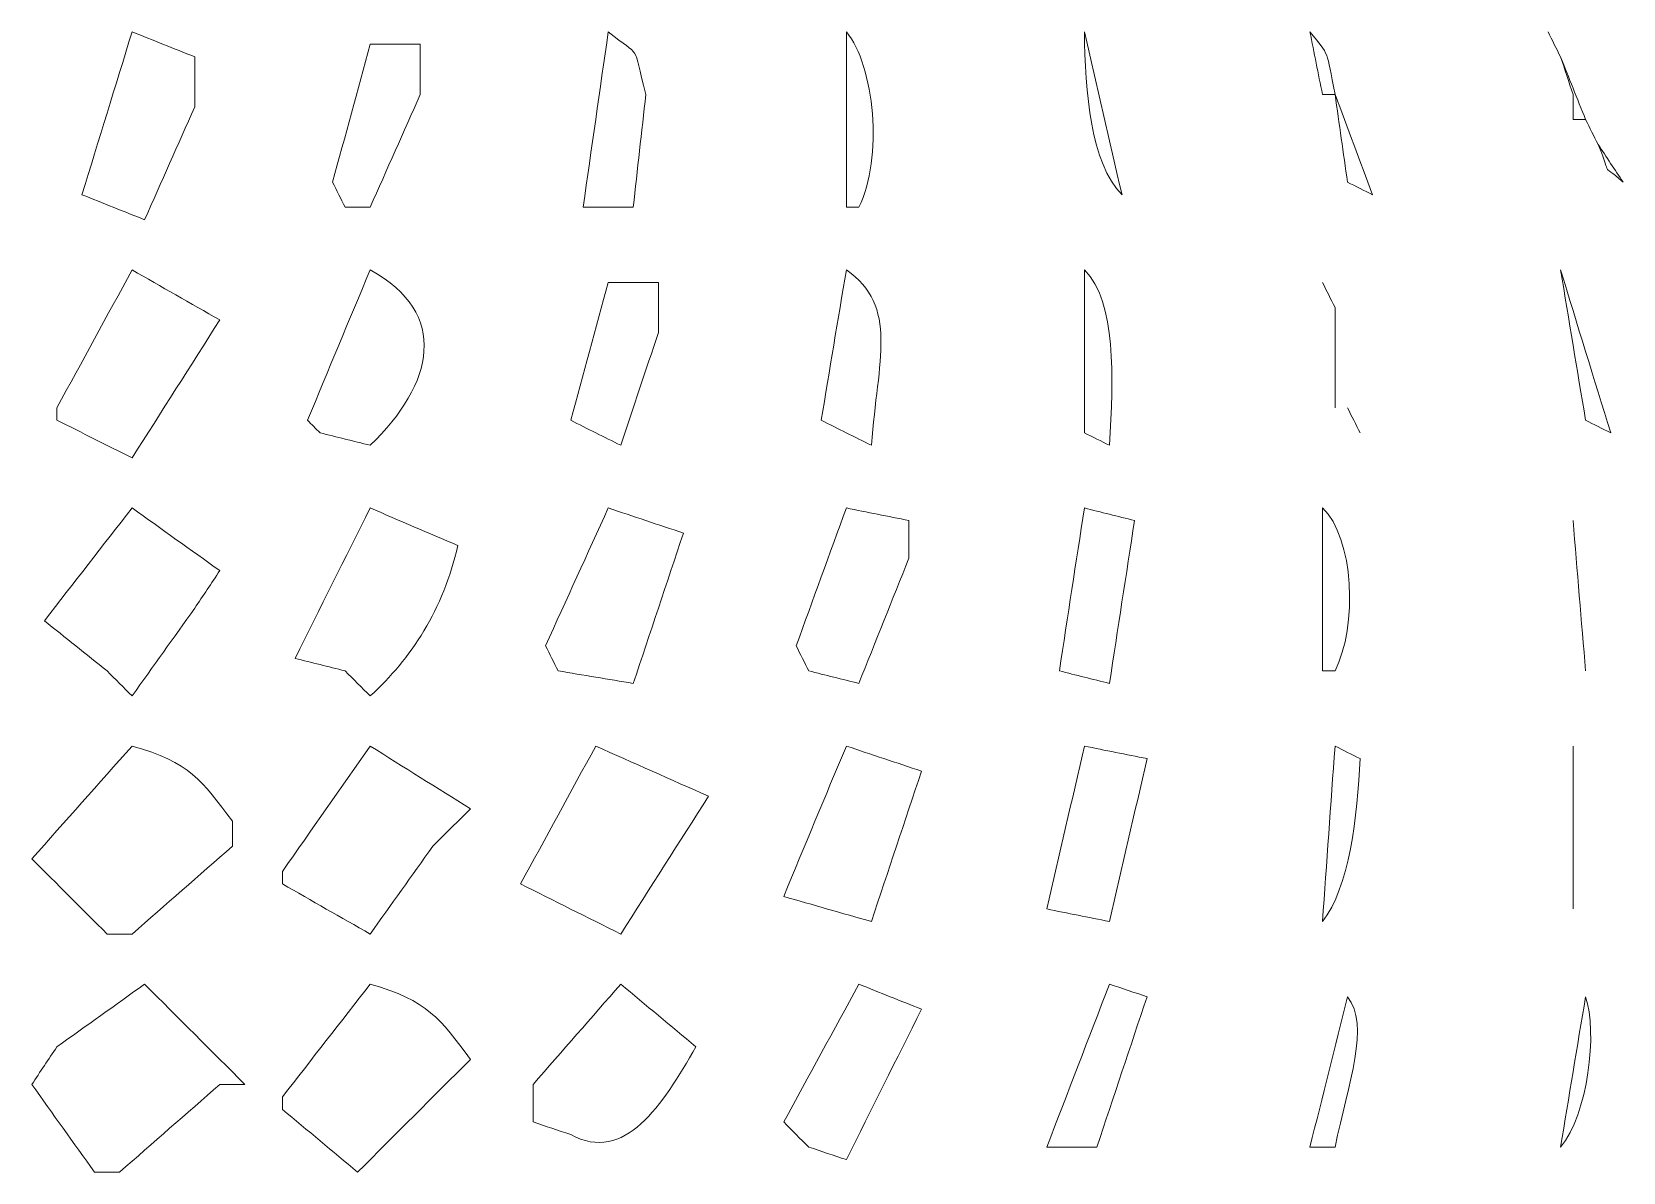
# Model space of a CAD drawing. Extents: x 69 to 542, y -750 to -43.
# Drawn here: x 410.9 to 537.9, y -307.3 to -216.3 of the extents above; entities that cross this region are included whole.
import ezdxf

# ---------------------------------------------------------------- set-up
doc = ezdxf.new("R2010")
doc.units = 0
doc.header["$MEASUREMENT"] = 0
doc.layers.add('Layer 1', color=7, linetype='Continuous', lineweight=0)

msp = doc.modelspace()

# ---------------------------------------------------------------- linework, layer by layer
at = {"layer": 'Layer 1', "color": 240, "lineweight": 18, "true_color": 0xed1c24}
for points, knots in [([(418.94, -216.33), (420.6, -217), (422.27, -217.67), (423.94, -218.33), (423.94, -219.67), (423.94, -221), (423.94, -222.33), (422.6, -225.33), (421.27, -228.33), (419.94, -231.33), (418.27, -230.67), (416.6, -230), (414.94, -229.33), (416.27, -225), (417.6, -220.67), (418.94, -216.33)], [0, 0, 0, 0, 1, 1, 1, 2, 2, 2, 3, 3, 3, 4, 4, 4, 5, 5, 5, 5]), ([(418.94, -216.33), (420.6, -217), (422.27, -217.67), (423.94, -218.33), (423.94, -219.67), (423.94, -221), (423.94, -222.33), (422.6, -225.33), (421.27, -228.33), (419.94, -231.33), (418.27, -230.67), (416.6, -230), (414.94, -229.33), (416.27, -225), (417.6, -220.67), (418.94, -216.33)], [0, 0, 0, 0, 1, 1, 1, 2, 2, 2, 3, 3, 3, 4, 4, 4, 5, 5, 5, 5]), ([(418.94, -216.33), (420.6, -217), (422.27, -217.67), (423.94, -218.33), (423.94, -219.67), (423.94, -221), (423.94, -222.33), (422.6, -225.33), (421.27, -228.33), (419.94, -231.33), (418.27, -230.67), (416.6, -230), (414.94, -229.33), (416.27, -225), (417.6, -220.67), (418.94, -216.33)], [0, 0, 0, 0, 1, 1, 1, 2, 2, 2, 3, 3, 3, 4, 4, 4, 5, 5, 5, 5]), ([(456.94, -216.33), (459.63, -218.53), (458.84, -217.05), (459.94, -221.33), (459.6, -224.33), (459.27, -227.33), (458.94, -230.33), (457.6, -230.33), (456.27, -230.33), (454.94, -230.33), (455.6, -225.67), (456.27, -221), (456.94, -216.33)], [0, 0, 0, 0, 1, 1, 1, 2, 2, 2, 3, 3, 3, 4, 4, 4, 4]), ([(456.94, -216.33), (459.63, -218.53), (458.84, -217.05), (459.94, -221.33), (459.6, -224.33), (459.27, -227.33), (458.94, -230.33), (457.6, -230.33), (456.27, -230.33), (454.94, -230.33), (455.6, -225.67), (456.27, -221), (456.94, -216.33)], [0, 0, 0, 0, 1, 1, 1, 2, 2, 2, 3, 3, 3, 4, 4, 4, 4]), ([(456.94, -216.33), (459.63, -218.53), (458.84, -217.05), (459.94, -221.33), (459.6, -224.33), (459.27, -227.33), (458.94, -230.33), (457.6, -230.33), (456.27, -230.33), (454.94, -230.33), (455.6, -225.67), (456.27, -221), (456.94, -216.33)], [0, 0, 0, 0, 1, 1, 1, 2, 2, 2, 3, 3, 3, 4, 4, 4, 4]), ([(475.94, -216.33), (478.18, -219), (478.9, -226.45), (476.94, -230.33), (476.6, -230.33), (476.27, -230.33), (475.94, -230.33), (475.94, -225.67), (475.94, -221), (475.94, -216.33)], [0, 0, 0, 0, 1, 1, 1, 2, 2, 2, 3, 3, 3, 3]), ([(475.94, -216.33), (478.18, -219), (478.9, -226.45), (476.94, -230.33), (476.6, -230.33), (476.27, -230.33), (475.94, -230.33), (475.94, -225.67), (475.94, -221), (475.94, -216.33)], [0, 0, 0, 0, 1, 1, 1, 2, 2, 2, 3, 3, 3, 3]), ([(475.94, -216.33), (478.18, -219), (478.9, -226.45), (476.94, -230.33), (476.6, -230.33), (476.27, -230.33), (475.94, -230.33), (475.94, -225.67), (475.94, -221), (475.94, -216.33)], [0, 0, 0, 0, 1, 1, 1, 2, 2, 2, 3, 3, 3, 3]), ([(494.94, -216.33), (495.94, -220.67), (496.94, -225), (497.94, -229.33), (495.44, -226.87), (495.01, -221.09), (494.94, -216.33)], [0, 0, 0, 0, 1, 1, 1, 2, 2, 2, 2]), ([(494.94, -216.33), (495.94, -220.67), (496.94, -225), (497.94, -229.33), (495.44, -226.87), (495.01, -221.09), (494.94, -216.33)], [0, 0, 0, 0, 1, 1, 1, 2, 2, 2, 2]), ([(494.94, -216.33), (495.94, -220.67), (496.94, -225), (497.94, -229.33), (495.44, -226.87), (495.01, -221.09), (494.94, -216.33)], [0, 0, 0, 0, 1, 1, 1, 2, 2, 2, 2]), ([(512.94, -216.33), (514.54, -218.32), (514.23, -217.72), (514.94, -221.33), (514.6, -221.33), (514.27, -221.33), (513.94, -221.33), (513.6, -219.67), (513.27, -218), (512.94, -216.33)], [0, 0, 0, 0, 1, 1, 1, 2, 2, 2, 3, 3, 3, 3]), ([(512.94, -216.33), (514.54, -218.32), (514.23, -217.72), (514.94, -221.33), (514.6, -221.33), (514.27, -221.33), (513.94, -221.33), (513.6, -219.67), (513.27, -218), (512.94, -216.33)], [0, 0, 0, 0, 1, 1, 1, 2, 2, 2, 3, 3, 3, 3]), ([(512.94, -216.33), (514.54, -218.32), (514.23, -217.72), (514.94, -221.33), (514.6, -221.33), (514.27, -221.33), (513.94, -221.33), (513.6, -219.67), (513.27, -218), (512.94, -216.33)], [0, 0, 0, 0, 1, 1, 1, 2, 2, 2, 3, 3, 3, 3]), ([(531.94, -216.33), (532.27, -217), (532.6, -217.67), (532.94, -218.33), (532.6, -217.67), (532.27, -217), (531.94, -216.33)], [0, 0, 0, 0, 1, 1, 1, 2, 2, 2, 2]), ([(531.94, -216.33), (532.27, -217), (532.6, -217.67), (532.94, -218.33), (532.6, -217.67), (532.27, -217), (531.94, -216.33)], [0, 0, 0, 0, 1, 1, 1, 2, 2, 2, 2]), ([(531.94, -216.33), (532.27, -217), (532.6, -217.67), (532.94, -218.33), (532.6, -217.67), (532.27, -217), (531.94, -216.33)], [0, 0, 0, 0, 1, 1, 1, 2, 2, 2, 2]), ([(437.94, -217.33), (439.27, -217.33), (440.6, -217.33), (441.94, -217.33), (441.94, -218.67), (441.94, -220), (441.94, -221.33), (440.6, -224.33), (439.27, -227.33), (437.94, -230.33), (437.27, -230.33), (436.6, -230.33), (435.94, -230.33), (435.6, -229.67), (435.27, -229), (434.94, -228.33), (435.94, -224.67), (436.94, -221), (437.94, -217.33)], [0, 0, 0, 0, 1, 1, 1, 2, 2, 2, 3, 3, 3, 4, 4, 4, 5, 5, 5, 6, 6, 6, 6]), ([(437.94, -217.33), (439.27, -217.33), (440.6, -217.33), (441.94, -217.33), (441.94, -218.67), (441.94, -220), (441.94, -221.33), (440.6, -224.33), (439.27, -227.33), (437.94, -230.33), (437.27, -230.33), (436.6, -230.33), (435.94, -230.33), (435.6, -229.67), (435.27, -229), (434.94, -228.33), (435.94, -224.67), (436.94, -221), (437.94, -217.33)], [0, 0, 0, 0, 1, 1, 1, 2, 2, 2, 3, 3, 3, 4, 4, 4, 5, 5, 5, 6, 6, 6, 6]), ([(437.94, -217.33), (439.27, -217.33), (440.6, -217.33), (441.94, -217.33), (441.94, -218.67), (441.94, -220), (441.94, -221.33), (440.6, -224.33), (439.27, -227.33), (437.94, -230.33), (437.27, -230.33), (436.6, -230.33), (435.94, -230.33), (435.6, -229.67), (435.27, -229), (434.94, -228.33), (435.94, -224.67), (436.94, -221), (437.94, -217.33)], [0, 0, 0, 0, 1, 1, 1, 2, 2, 2, 3, 3, 3, 4, 4, 4, 5, 5, 5, 6, 6, 6, 6]), ([(532.94, -218.33), (533.6, -220), (534.27, -221.67), (534.94, -223.33), (534.6, -223.33), (534.27, -223.33), (533.94, -223.33), (533.94, -222.67), (533.94, -222), (533.94, -221.33), (533.6, -220.33), (533.27, -219.33), (532.94, -218.33)], [0, 0, 0, 0, 1, 1, 1, 2, 2, 2, 3, 3, 3, 4, 4, 4, 4]), ([(532.94, -218.33), (533.6, -220), (534.27, -221.67), (534.94, -223.33), (534.6, -223.33), (534.27, -223.33), (533.94, -223.33), (533.94, -222.67), (533.94, -222), (533.94, -221.33), (533.6, -220.33), (533.27, -219.33), (532.94, -218.33)], [0, 0, 0, 0, 1, 1, 1, 2, 2, 2, 3, 3, 3, 4, 4, 4, 4]), ([(532.94, -218.33), (533.6, -220), (534.27, -221.67), (534.94, -223.33), (534.6, -223.33), (534.27, -223.33), (533.94, -223.33), (533.94, -222.67), (533.94, -222), (533.94, -221.33), (533.6, -220.33), (533.27, -219.33), (532.94, -218.33)], [0, 0, 0, 0, 1, 1, 1, 2, 2, 2, 3, 3, 3, 4, 4, 4, 4]), ([(514.94, -221.33), (515.94, -224), (516.94, -226.67), (517.94, -229.33), (517.27, -229), (516.6, -228.67), (515.94, -228.33), (515.6, -226), (515.27, -223.67), (514.94, -221.33)], [0, 0, 0, 0, 1, 1, 1, 2, 2, 2, 3, 3, 3, 3]), ([(514.94, -221.33), (515.94, -224), (516.94, -226.67), (517.94, -229.33), (517.27, -229), (516.6, -228.67), (515.94, -228.33), (515.6, -226), (515.27, -223.67), (514.94, -221.33)], [0, 0, 0, 0, 1, 1, 1, 2, 2, 2, 3, 3, 3, 3]), ([(514.94, -221.33), (515.94, -224), (516.94, -226.67), (517.94, -229.33), (517.27, -229), (516.6, -228.67), (515.94, -228.33), (515.6, -226), (515.27, -223.67), (514.94, -221.33)], [0, 0, 0, 0, 1, 1, 1, 2, 2, 2, 3, 3, 3, 3]), ([(534.94, -223.33), (535.27, -224), (535.6, -224.67), (535.94, -225.33), (535.6, -224.67), (535.27, -224), (534.94, -223.33)], [0, 0, 0, 0, 1, 1, 1, 2, 2, 2, 2]), ([(534.94, -223.33), (535.27, -224), (535.6, -224.67), (535.94, -225.33), (535.6, -224.67), (535.27, -224), (534.94, -223.33)], [0, 0, 0, 0, 1, 1, 1, 2, 2, 2, 2]), ([(534.94, -223.33), (535.27, -224), (535.6, -224.67), (535.94, -225.33), (535.6, -224.67), (535.27, -224), (534.94, -223.33)], [0, 0, 0, 0, 1, 1, 1, 2, 2, 2, 2]), ([(535.94, -225.33), (536.6, -226.33), (537.27, -227.33), (537.94, -228.33), (535.89, -226.53), (537.23, -228.32), (535.94, -225.33)], [0, 0, 0, 0, 1, 1, 1, 2, 2, 2, 2]), ([(535.94, -225.33), (536.6, -226.33), (537.27, -227.33), (537.94, -228.33), (535.89, -226.53), (537.23, -228.32), (535.94, -225.33)], [0, 0, 0, 0, 1, 1, 1, 2, 2, 2, 2]), ([(535.94, -225.33), (536.6, -226.33), (537.27, -227.33), (537.94, -228.33), (535.89, -226.53), (537.23, -228.32), (535.94, -225.33)], [0, 0, 0, 0, 1, 1, 1, 2, 2, 2, 2]), ([(418.94, -235.33), (421.27, -236.67), (423.6, -238), (425.94, -239.33), (423.6, -243), (421.27, -246.67), (418.94, -250.33), (416.94, -249.33), (414.94, -248.33), (412.94, -247.33), (412.94, -247), (412.94, -246.67), (412.94, -246.33), (414.94, -242.67), (416.94, -239), (418.94, -235.33)], [0, 0, 0, 0, 1, 1, 1, 2, 2, 2, 3, 3, 3, 4, 4, 4, 5, 5, 5, 5]), ([(418.94, -235.33), (421.27, -236.67), (423.6, -238), (425.94, -239.33), (423.6, -243), (421.27, -246.67), (418.94, -250.33), (416.94, -249.33), (414.94, -248.33), (412.94, -247.33), (412.94, -247), (412.94, -246.67), (412.94, -246.33), (414.94, -242.67), (416.94, -239), (418.94, -235.33)], [0, 0, 0, 0, 1, 1, 1, 2, 2, 2, 3, 3, 3, 4, 4, 4, 5, 5, 5, 5]), ([(418.94, -235.33), (421.27, -236.67), (423.6, -238), (425.94, -239.33), (423.6, -243), (421.27, -246.67), (418.94, -250.33), (416.94, -249.33), (414.94, -248.33), (412.94, -247.33), (412.94, -247), (412.94, -246.67), (412.94, -246.33), (414.94, -242.67), (416.94, -239), (418.94, -235.33)], [0, 0, 0, 0, 1, 1, 1, 2, 2, 2, 3, 3, 3, 4, 4, 4, 5, 5, 5, 5]), ([(437.94, -235.33), (444.31, -238.81), (443.02, -244.45), (437.94, -249.33), (436.6, -249), (435.27, -248.67), (433.94, -248.33), (433.6, -248), (433.27, -247.67), (432.94, -247.33), (434.6, -243.33), (436.27, -239.33), (437.94, -235.33)], [0, 0, 0, 0, 1, 1, 1, 2, 2, 2, 3, 3, 3, 4, 4, 4, 4]), ([(437.94, -235.33), (444.31, -238.81), (443.02, -244.45), (437.94, -249.33), (436.6, -249), (435.27, -248.67), (433.94, -248.33), (433.6, -248), (433.27, -247.67), (432.94, -247.33), (434.6, -243.33), (436.27, -239.33), (437.94, -235.33)], [0, 0, 0, 0, 1, 1, 1, 2, 2, 2, 3, 3, 3, 4, 4, 4, 4]), ([(437.94, -235.33), (444.31, -238.81), (443.02, -244.45), (437.94, -249.33), (436.6, -249), (435.27, -248.67), (433.94, -248.33), (433.6, -248), (433.27, -247.67), (432.94, -247.33), (434.6, -243.33), (436.27, -239.33), (437.94, -235.33)], [0, 0, 0, 0, 1, 1, 1, 2, 2, 2, 3, 3, 3, 4, 4, 4, 4]), ([(475.94, -235.33), (480.12, -238.26), (478.46, -242.46), (477.94, -249.33), (476.6, -248.67), (475.27, -248), (473.94, -247.33), (474.6, -243.33), (475.27, -239.33), (475.94, -235.33)], [0, 0, 0, 0, 1, 1, 1, 2, 2, 2, 3, 3, 3, 3]), ([(475.94, -235.33), (480.12, -238.26), (478.46, -242.46), (477.94, -249.33), (476.6, -248.67), (475.27, -248), (473.94, -247.33), (474.6, -243.33), (475.27, -239.33), (475.94, -235.33)], [0, 0, 0, 0, 1, 1, 1, 2, 2, 2, 3, 3, 3, 3]), ([(475.94, -235.33), (480.12, -238.26), (478.46, -242.46), (477.94, -249.33), (476.6, -248.67), (475.27, -248), (473.94, -247.33), (474.6, -243.33), (475.27, -239.33), (475.94, -235.33)], [0, 0, 0, 0, 1, 1, 1, 2, 2, 2, 3, 3, 3, 3]), ([(494.94, -235.33), (497.51, -237.92), (497.25, -243.91), (496.94, -249.33), (496.27, -249), (495.6, -248.67), (494.94, -248.33), (494.94, -244), (494.94, -239.67), (494.94, -235.33)], [0, 0, 0, 0, 1, 1, 1, 2, 2, 2, 3, 3, 3, 3]), ([(494.94, -235.33), (497.51, -237.92), (497.25, -243.91), (496.94, -249.33), (496.27, -249), (495.6, -248.67), (494.94, -248.33), (494.94, -244), (494.94, -239.67), (494.94, -235.33)], [0, 0, 0, 0, 1, 1, 1, 2, 2, 2, 3, 3, 3, 3]), ([(494.94, -235.33), (497.51, -237.92), (497.25, -243.91), (496.94, -249.33), (496.27, -249), (495.6, -248.67), (494.94, -248.33), (494.94, -244), (494.94, -239.67), (494.94, -235.33)], [0, 0, 0, 0, 1, 1, 1, 2, 2, 2, 3, 3, 3, 3]), ([(532.94, -235.33), (534.27, -239.67), (535.6, -244), (536.94, -248.33), (536.27, -248), (535.6, -247.67), (534.94, -247.33), (534.27, -243.33), (533.6, -239.33), (532.94, -235.33)], [0, 0, 0, 0, 1, 1, 1, 2, 2, 2, 3, 3, 3, 3]), ([(532.94, -235.33), (534.27, -239.67), (535.6, -244), (536.94, -248.33), (536.27, -248), (535.6, -247.67), (534.94, -247.33), (534.27, -243.33), (533.6, -239.33), (532.94, -235.33)], [0, 0, 0, 0, 1, 1, 1, 2, 2, 2, 3, 3, 3, 3]), ([(532.94, -235.33), (534.27, -239.67), (535.6, -244), (536.94, -248.33), (536.27, -248), (535.6, -247.67), (534.94, -247.33), (534.27, -243.33), (533.6, -239.33), (532.94, -235.33)], [0, 0, 0, 0, 1, 1, 1, 2, 2, 2, 3, 3, 3, 3]), ([(456.94, -236.33), (458.27, -236.33), (459.6, -236.33), (460.94, -236.33), (460.94, -237.67), (460.94, -239), (460.94, -240.33), (459.94, -243.33), (458.94, -246.33), (457.94, -249.33), (456.6, -248.67), (455.27, -248), (453.94, -247.33), (454.94, -243.67), (455.94, -240), (456.94, -236.33)], [0, 0, 0, 0, 1, 1, 1, 2, 2, 2, 3, 3, 3, 4, 4, 4, 5, 5, 5, 5]), ([(456.94, -236.33), (458.27, -236.33), (459.6, -236.33), (460.94, -236.33), (460.94, -237.67), (460.94, -239), (460.94, -240.33), (459.94, -243.33), (458.94, -246.33), (457.94, -249.33), (456.6, -248.67), (455.27, -248), (453.94, -247.33), (454.94, -243.67), (455.94, -240), (456.94, -236.33)], [0, 0, 0, 0, 1, 1, 1, 2, 2, 2, 3, 3, 3, 4, 4, 4, 5, 5, 5, 5]), ([(456.94, -236.33), (458.27, -236.33), (459.6, -236.33), (460.94, -236.33), (460.94, -237.67), (460.94, -239), (460.94, -240.33), (459.94, -243.33), (458.94, -246.33), (457.94, -249.33), (456.6, -248.67), (455.27, -248), (453.94, -247.33), (454.94, -243.67), (455.94, -240), (456.94, -236.33)], [0, 0, 0, 0, 1, 1, 1, 2, 2, 2, 3, 3, 3, 4, 4, 4, 5, 5, 5, 5]), ([(513.94, -236.33), (514.27, -237), (514.6, -237.67), (514.94, -238.33), (514.6, -237.67), (514.27, -237), (513.94, -236.33)], [0, 0, 0, 0, 1, 1, 1, 2, 2, 2, 2]), ([(513.94, -236.33), (514.27, -237), (514.6, -237.67), (514.94, -238.33), (514.6, -237.67), (514.27, -237), (513.94, -236.33)], [0, 0, 0, 0, 1, 1, 1, 2, 2, 2, 2]), ([(513.94, -236.33), (514.27, -237), (514.6, -237.67), (514.94, -238.33), (514.6, -237.67), (514.27, -237), (513.94, -236.33)], [0, 0, 0, 0, 1, 1, 1, 2, 2, 2, 2]), ([(514.94, -238.33), (514.94, -241), (514.94, -243.67), (514.94, -246.33), (514.94, -243.67), (514.94, -241), (514.94, -238.33)], [0, 0, 0, 0, 1, 1, 1, 2, 2, 2, 2]), ([(514.94, -238.33), (514.94, -241), (514.94, -243.67), (514.94, -246.33), (514.94, -243.67), (514.94, -241), (514.94, -238.33)], [0, 0, 0, 0, 1, 1, 1, 2, 2, 2, 2]), ([(514.94, -238.33), (514.94, -241), (514.94, -243.67), (514.94, -246.33), (514.94, -243.67), (514.94, -241), (514.94, -238.33)], [0, 0, 0, 0, 1, 1, 1, 2, 2, 2, 2]), ([(515.94, -246.33), (516.27, -247), (516.6, -247.67), (516.94, -248.33), (516.6, -247.67), (516.27, -247), (515.94, -246.33)], [0, 0, 0, 0, 1, 1, 1, 2, 2, 2, 2]), ([(515.94, -246.33), (516.27, -247), (516.6, -247.67), (516.94, -248.33), (516.6, -247.67), (516.27, -247), (515.94, -246.33)], [0, 0, 0, 0, 1, 1, 1, 2, 2, 2, 2]), ([(515.94, -246.33), (516.27, -247), (516.6, -247.67), (516.94, -248.33), (516.6, -247.67), (516.27, -247), (515.94, -246.33)], [0, 0, 0, 0, 1, 1, 1, 2, 2, 2, 2]), ([(418.94, -254.33), (421.27, -256), (423.6, -257.67), (425.94, -259.33), (425.27, -260.33), (424.6, -261.33), (423.94, -262.33), (422.27, -264.67), (420.6, -267), (418.94, -269.33), (418.27, -268.67), (417.6, -268), (416.94, -267.33), (415.27, -266), (413.6, -264.67), (411.94, -263.33), (414.27, -260.33), (416.6, -257.33), (418.94, -254.33)], [0, 0, 0, 0, 1, 1, 1, 2, 2, 2, 3, 3, 3, 4, 4, 4, 5, 5, 5, 6, 6, 6, 6]), ([(418.94, -254.33), (421.27, -256), (423.6, -257.67), (425.94, -259.33), (425.27, -260.33), (424.6, -261.33), (423.94, -262.33), (422.27, -264.67), (420.6, -267), (418.94, -269.33), (418.27, -268.67), (417.6, -268), (416.94, -267.33), (415.27, -266), (413.6, -264.67), (411.94, -263.33), (414.27, -260.33), (416.6, -257.33), (418.94, -254.33)], [0, 0, 0, 0, 1, 1, 1, 2, 2, 2, 3, 3, 3, 4, 4, 4, 5, 5, 5, 6, 6, 6, 6]), ([(418.94, -254.33), (421.27, -256), (423.6, -257.67), (425.94, -259.33), (425.27, -260.33), (424.6, -261.33), (423.94, -262.33), (422.27, -264.67), (420.6, -267), (418.94, -269.33), (418.27, -268.67), (417.6, -268), (416.94, -267.33), (415.27, -266), (413.6, -264.67), (411.94, -263.33), (414.27, -260.33), (416.6, -257.33), (418.94, -254.33)], [0, 0, 0, 0, 1, 1, 1, 2, 2, 2, 3, 3, 3, 4, 4, 4, 5, 5, 5, 6, 6, 6, 6]), ([(437.94, -254.33), (440.27, -255.33), (442.6, -256.33), (444.94, -257.33), (443.77, -262.43), (441.22, -266.35), (437.94, -269.33), (437.27, -268.67), (436.6, -268), (435.94, -267.33), (434.6, -267), (433.27, -266.67), (431.94, -266.33), (433.94, -262.33), (435.94, -258.33), (437.94, -254.33)], [0, 0, 0, 0, 1, 1, 1, 2, 2, 2, 3, 3, 3, 4, 4, 4, 5, 5, 5, 5]), ([(437.94, -254.33), (440.27, -255.33), (442.6, -256.33), (444.94, -257.33), (443.77, -262.43), (441.22, -266.35), (437.94, -269.33), (437.27, -268.67), (436.6, -268), (435.94, -267.33), (434.6, -267), (433.27, -266.67), (431.94, -266.33), (433.94, -262.33), (435.94, -258.33), (437.94, -254.33)], [0, 0, 0, 0, 1, 1, 1, 2, 2, 2, 3, 3, 3, 4, 4, 4, 5, 5, 5, 5]), ([(437.94, -254.33), (440.27, -255.33), (442.6, -256.33), (444.94, -257.33), (443.77, -262.43), (441.22, -266.35), (437.94, -269.33), (437.27, -268.67), (436.6, -268), (435.94, -267.33), (434.6, -267), (433.27, -266.67), (431.94, -266.33), (433.94, -262.33), (435.94, -258.33), (437.94, -254.33)], [0, 0, 0, 0, 1, 1, 1, 2, 2, 2, 3, 3, 3, 4, 4, 4, 5, 5, 5, 5]), ([(456.94, -254.33), (458.94, -255), (460.94, -255.67), (462.94, -256.33), (461.6, -260.33), (460.27, -264.33), (458.94, -268.33), (456.94, -268), (454.94, -267.67), (452.94, -267.33), (452.6, -266.67), (452.27, -266), (451.94, -265.33), (453.6, -261.67), (455.27, -258), (456.94, -254.33)], [0, 0, 0, 0, 1, 1, 1, 2, 2, 2, 3, 3, 3, 4, 4, 4, 5, 5, 5, 5]), ([(456.94, -254.33), (458.94, -255), (460.94, -255.67), (462.94, -256.33), (461.6, -260.33), (460.27, -264.33), (458.94, -268.33), (456.94, -268), (454.94, -267.67), (452.94, -267.33), (452.6, -266.67), (452.27, -266), (451.94, -265.33), (453.6, -261.67), (455.27, -258), (456.94, -254.33)], [0, 0, 0, 0, 1, 1, 1, 2, 2, 2, 3, 3, 3, 4, 4, 4, 5, 5, 5, 5]), ([(456.94, -254.33), (458.94, -255), (460.94, -255.67), (462.94, -256.33), (461.6, -260.33), (460.27, -264.33), (458.94, -268.33), (456.94, -268), (454.94, -267.67), (452.94, -267.33), (452.6, -266.67), (452.27, -266), (451.94, -265.33), (453.6, -261.67), (455.27, -258), (456.94, -254.33)], [0, 0, 0, 0, 1, 1, 1, 2, 2, 2, 3, 3, 3, 4, 4, 4, 5, 5, 5, 5]), ([(475.94, -254.33), (477.6, -254.67), (479.27, -255), (480.94, -255.33), (480.94, -256.33), (480.94, -257.33), (480.94, -258.33), (479.6, -261.67), (478.27, -265), (476.94, -268.33), (475.6, -268), (474.27, -267.67), (472.94, -267.33), (472.6, -266.67), (472.27, -266), (471.94, -265.33), (473.27, -261.67), (474.6, -258), (475.94, -254.33)], [0, 0, 0, 0, 1, 1, 1, 2, 2, 2, 3, 3, 3, 4, 4, 4, 5, 5, 5, 6, 6, 6, 6]), ([(475.94, -254.33), (477.6, -254.67), (479.27, -255), (480.94, -255.33), (480.94, -256.33), (480.94, -257.33), (480.94, -258.33), (479.6, -261.67), (478.27, -265), (476.94, -268.33), (475.6, -268), (474.27, -267.67), (472.94, -267.33), (472.6, -266.67), (472.27, -266), (471.94, -265.33), (473.27, -261.67), (474.6, -258), (475.94, -254.33)], [0, 0, 0, 0, 1, 1, 1, 2, 2, 2, 3, 3, 3, 4, 4, 4, 5, 5, 5, 6, 6, 6, 6]), ([(475.94, -254.33), (477.6, -254.67), (479.27, -255), (480.94, -255.33), (480.94, -256.33), (480.94, -257.33), (480.94, -258.33), (479.6, -261.67), (478.27, -265), (476.94, -268.33), (475.6, -268), (474.27, -267.67), (472.94, -267.33), (472.6, -266.67), (472.27, -266), (471.94, -265.33), (473.27, -261.67), (474.6, -258), (475.94, -254.33)], [0, 0, 0, 0, 1, 1, 1, 2, 2, 2, 3, 3, 3, 4, 4, 4, 5, 5, 5, 6, 6, 6, 6]), ([(494.94, -254.33), (496.27, -254.67), (497.6, -255), (498.94, -255.33), (498.27, -259.67), (497.6, -264), (496.94, -268.33), (495.6, -268), (494.27, -267.67), (492.94, -267.33), (493.6, -263), (494.27, -258.67), (494.94, -254.33)], [0, 0, 0, 0, 1, 1, 1, 2, 2, 2, 3, 3, 3, 4, 4, 4, 4]), ([(494.94, -254.33), (496.27, -254.67), (497.6, -255), (498.94, -255.33), (498.27, -259.67), (497.6, -264), (496.94, -268.33), (495.6, -268), (494.27, -267.67), (492.94, -267.33), (493.6, -263), (494.27, -258.67), (494.94, -254.33)], [0, 0, 0, 0, 1, 1, 1, 2, 2, 2, 3, 3, 3, 4, 4, 4, 4]), ([(494.94, -254.33), (496.27, -254.67), (497.6, -255), (498.94, -255.33), (498.27, -259.67), (497.6, -264), (496.94, -268.33), (495.6, -268), (494.27, -267.67), (492.94, -267.33), (493.6, -263), (494.27, -258.67), (494.94, -254.33)], [0, 0, 0, 0, 1, 1, 1, 2, 2, 2, 3, 3, 3, 4, 4, 4, 4]), ([(513.94, -254.33), (516.46, -256.66), (516.76, -263.78), (514.94, -267.33), (514.6, -267.33), (514.27, -267.33), (513.94, -267.33), (513.94, -263), (513.94, -258.67), (513.94, -254.33)], [0, 0, 0, 0, 1, 1, 1, 2, 2, 2, 3, 3, 3, 3]), ([(513.94, -254.33), (516.46, -256.66), (516.76, -263.78), (514.94, -267.33), (514.6, -267.33), (514.27, -267.33), (513.94, -267.33), (513.94, -263), (513.94, -258.67), (513.94, -254.33)], [0, 0, 0, 0, 1, 1, 1, 2, 2, 2, 3, 3, 3, 3]), ([(513.94, -254.33), (516.46, -256.66), (516.76, -263.78), (514.94, -267.33), (514.6, -267.33), (514.27, -267.33), (513.94, -267.33), (513.94, -263), (513.94, -258.67), (513.94, -254.33)], [0, 0, 0, 0, 1, 1, 1, 2, 2, 2, 3, 3, 3, 3]), ([(533.94, -255.33), (534.27, -259.33), (534.6, -263.33), (534.94, -267.33), (534.6, -263.33), (534.27, -259.33), (533.94, -255.33)], [0, 0, 0, 0, 1, 1, 1, 2, 2, 2, 2]), ([(533.94, -255.33), (534.27, -259.33), (534.6, -263.33), (534.94, -267.33), (534.6, -263.33), (534.27, -259.33), (533.94, -255.33)], [0, 0, 0, 0, 1, 1, 1, 2, 2, 2, 2]), ([(533.94, -255.33), (534.27, -259.33), (534.6, -263.33), (534.94, -267.33), (534.6, -263.33), (534.27, -259.33), (533.94, -255.33)], [0, 0, 0, 0, 1, 1, 1, 2, 2, 2, 2]), ([(418.94, -273.33), (423.52, -274.62), (424.55, -276.11), (426.94, -279.33), (426.94, -280), (426.94, -280.67), (426.94, -281.33), (424.27, -283.67), (421.6, -286), (418.94, -288.33), (418.27, -288.33), (417.6, -288.33), (416.94, -288.33), (414.94, -286.33), (412.94, -284.33), (410.94, -282.33), (413.6, -279.33), (416.27, -276.33), (418.94, -273.33)], [0, 0, 0, 0, 1, 1, 1, 2, 2, 2, 3, 3, 3, 4, 4, 4, 5, 5, 5, 6, 6, 6, 6]), ([(418.94, -273.33), (423.52, -274.62), (424.55, -276.11), (426.94, -279.33), (426.94, -280), (426.94, -280.67), (426.94, -281.33), (424.27, -283.67), (421.6, -286), (418.94, -288.33), (418.27, -288.33), (417.6, -288.33), (416.94, -288.33), (414.94, -286.33), (412.94, -284.33), (410.94, -282.33), (413.6, -279.33), (416.27, -276.33), (418.94, -273.33)], [0, 0, 0, 0, 1, 1, 1, 2, 2, 2, 3, 3, 3, 4, 4, 4, 5, 5, 5, 6, 6, 6, 6]), ([(418.94, -273.33), (423.52, -274.62), (424.55, -276.11), (426.94, -279.33), (426.94, -280), (426.94, -280.67), (426.94, -281.33), (424.27, -283.67), (421.6, -286), (418.94, -288.33), (418.27, -288.33), (417.6, -288.33), (416.94, -288.33), (414.94, -286.33), (412.94, -284.33), (410.94, -282.33), (413.6, -279.33), (416.27, -276.33), (418.94, -273.33)], [0, 0, 0, 0, 1, 1, 1, 2, 2, 2, 3, 3, 3, 4, 4, 4, 5, 5, 5, 6, 6, 6, 6]), ([(437.94, -273.33), (440.6, -275), (443.27, -276.67), (445.94, -278.33), (444.94, -279.33), (443.94, -280.33), (442.94, -281.33), (441.27, -283.67), (439.6, -286), (437.94, -288.33), (435.6, -287), (433.27, -285.67), (430.94, -284.33), (430.94, -284), (430.94, -283.67), (430.94, -283.33), (433.27, -280), (435.6, -276.67), (437.94, -273.33)], [0, 0, 0, 0, 1, 1, 1, 2, 2, 2, 3, 3, 3, 4, 4, 4, 5, 5, 5, 6, 6, 6, 6]), ([(437.94, -273.33), (440.6, -275), (443.27, -276.67), (445.94, -278.33), (444.94, -279.33), (443.94, -280.33), (442.94, -281.33), (441.27, -283.67), (439.6, -286), (437.94, -288.33), (435.6, -287), (433.27, -285.67), (430.94, -284.33), (430.94, -284), (430.94, -283.67), (430.94, -283.33), (433.27, -280), (435.6, -276.67), (437.94, -273.33)], [0, 0, 0, 0, 1, 1, 1, 2, 2, 2, 3, 3, 3, 4, 4, 4, 5, 5, 5, 6, 6, 6, 6]), ([(437.94, -273.33), (440.6, -275), (443.27, -276.67), (445.94, -278.33), (444.94, -279.33), (443.94, -280.33), (442.94, -281.33), (441.27, -283.67), (439.6, -286), (437.94, -288.33), (435.6, -287), (433.27, -285.67), (430.94, -284.33), (430.94, -284), (430.94, -283.67), (430.94, -283.33), (433.27, -280), (435.6, -276.67), (437.94, -273.33)], [0, 0, 0, 0, 1, 1, 1, 2, 2, 2, 3, 3, 3, 4, 4, 4, 5, 5, 5, 6, 6, 6, 6]), ([(455.94, -273.33), (458.94, -274.67), (461.94, -276), (464.94, -277.33), (462.6, -281), (460.27, -284.67), (457.94, -288.33), (455.27, -287), (452.6, -285.67), (449.94, -284.33), (451.94, -280.67), (453.94, -277), (455.94, -273.33)], [0, 0, 0, 0, 1, 1, 1, 2, 2, 2, 3, 3, 3, 4, 4, 4, 4]), ([(455.94, -273.33), (458.94, -274.67), (461.94, -276), (464.94, -277.33), (462.6, -281), (460.27, -284.67), (457.94, -288.33), (455.27, -287), (452.6, -285.67), (449.94, -284.33), (451.94, -280.67), (453.94, -277), (455.94, -273.33)], [0, 0, 0, 0, 1, 1, 1, 2, 2, 2, 3, 3, 3, 4, 4, 4, 4]), ([(455.94, -273.33), (458.94, -274.67), (461.94, -276), (464.94, -277.33), (462.6, -281), (460.27, -284.67), (457.94, -288.33), (455.27, -287), (452.6, -285.67), (449.94, -284.33), (451.94, -280.67), (453.94, -277), (455.94, -273.33)], [0, 0, 0, 0, 1, 1, 1, 2, 2, 2, 3, 3, 3, 4, 4, 4, 4]), ([(475.94, -273.33), (477.94, -274), (479.94, -274.67), (481.94, -275.33), (480.6, -279.33), (479.27, -283.33), (477.94, -287.33), (475.6, -286.67), (473.27, -286), (470.94, -285.33), (472.6, -281.33), (474.27, -277.33), (475.94, -273.33)], [0, 0, 0, 0, 1, 1, 1, 2, 2, 2, 3, 3, 3, 4, 4, 4, 4]), ([(475.94, -273.33), (477.94, -274), (479.94, -274.67), (481.94, -275.33), (480.6, -279.33), (479.27, -283.33), (477.94, -287.33), (475.6, -286.67), (473.27, -286), (470.94, -285.33), (472.6, -281.33), (474.27, -277.33), (475.94, -273.33)], [0, 0, 0, 0, 1, 1, 1, 2, 2, 2, 3, 3, 3, 4, 4, 4, 4]), ([(475.94, -273.33), (477.94, -274), (479.94, -274.67), (481.94, -275.33), (480.6, -279.33), (479.27, -283.33), (477.94, -287.33), (475.6, -286.67), (473.27, -286), (470.94, -285.33), (472.6, -281.33), (474.27, -277.33), (475.94, -273.33)], [0, 0, 0, 0, 1, 1, 1, 2, 2, 2, 3, 3, 3, 4, 4, 4, 4]), ([(494.94, -273.33), (496.6, -273.67), (498.27, -274), (499.94, -274.33), (498.94, -278.67), (497.94, -283), (496.94, -287.33), (495.27, -287), (493.6, -286.67), (491.94, -286.33), (492.94, -282), (493.94, -277.67), (494.94, -273.33)], [0, 0, 0, 0, 1, 1, 1, 2, 2, 2, 3, 3, 3, 4, 4, 4, 4]), ([(494.94, -273.33), (496.6, -273.67), (498.27, -274), (499.94, -274.33), (498.94, -278.67), (497.94, -283), (496.94, -287.33), (495.27, -287), (493.6, -286.67), (491.94, -286.33), (492.94, -282), (493.94, -277.67), (494.94, -273.33)], [0, 0, 0, 0, 1, 1, 1, 2, 2, 2, 3, 3, 3, 4, 4, 4, 4]), ([(494.94, -273.33), (496.6, -273.67), (498.27, -274), (499.94, -274.33), (498.94, -278.67), (497.94, -283), (496.94, -287.33), (495.27, -287), (493.6, -286.67), (491.94, -286.33), (492.94, -282), (493.94, -277.67), (494.94, -273.33)], [0, 0, 0, 0, 1, 1, 1, 2, 2, 2, 3, 3, 3, 4, 4, 4, 4]), ([(514.94, -273.33), (515.6, -273.67), (516.27, -274), (516.94, -274.33), (516.73, -278.9), (516.08, -284.66), (513.94, -287.33), (514.27, -282.67), (514.6, -278), (514.94, -273.33)], [0, 0, 0, 0, 1, 1, 1, 2, 2, 2, 3, 3, 3, 3]), ([(514.94, -273.33), (515.6, -273.67), (516.27, -274), (516.94, -274.33), (516.73, -278.9), (516.08, -284.66), (513.94, -287.33), (514.27, -282.67), (514.6, -278), (514.94, -273.33)], [0, 0, 0, 0, 1, 1, 1, 2, 2, 2, 3, 3, 3, 3]), ([(514.94, -273.33), (515.6, -273.67), (516.27, -274), (516.94, -274.33), (516.73, -278.9), (516.08, -284.66), (513.94, -287.33), (514.27, -282.67), (514.6, -278), (514.94, -273.33)], [0, 0, 0, 0, 1, 1, 1, 2, 2, 2, 3, 3, 3, 3]), ([(533.94, -273.33), (533.94, -277.67), (533.94, -282), (533.94, -286.33), (533.94, -282), (533.94, -277.67), (533.94, -273.33)], [0, 0, 0, 0, 1, 1, 1, 2, 2, 2, 2]), ([(533.94, -273.33), (533.94, -277.67), (533.94, -282), (533.94, -286.33), (533.94, -282), (533.94, -277.67), (533.94, -273.33)], [0, 0, 0, 0, 1, 1, 1, 2, 2, 2, 2]), ([(533.94, -273.33), (533.94, -277.67), (533.94, -282), (533.94, -286.33), (533.94, -282), (533.94, -277.67), (533.94, -273.33)], [0, 0, 0, 0, 1, 1, 1, 2, 2, 2, 2]), ([(419.94, -292.33), (422.6, -295), (425.27, -297.67), (427.94, -300.33), (427.27, -300.33), (426.6, -300.33), (425.94, -300.33), (423.27, -302.67), (420.6, -305), (417.94, -307.33), (417.27, -307.33), (416.6, -307.33), (415.94, -307.33), (414.27, -305), (412.6, -302.67), (410.94, -300.33), (411.6, -299.33), (412.27, -298.33), (412.94, -297.33), (415.27, -295.67), (417.6, -294), (419.94, -292.33)], [0, 0, 0, 0, 1, 1, 1, 2, 2, 2, 3, 3, 3, 4, 4, 4, 5, 5, 5, 6, 6, 6, 7, 7, 7, 7]), ([(419.94, -292.33), (422.6, -295), (425.27, -297.67), (427.94, -300.33), (427.27, -300.33), (426.6, -300.33), (425.94, -300.33), (423.27, -302.67), (420.6, -305), (417.94, -307.33), (417.27, -307.33), (416.6, -307.33), (415.94, -307.33), (414.27, -305), (412.6, -302.67), (410.94, -300.33), (411.6, -299.33), (412.27, -298.33), (412.94, -297.33), (415.27, -295.67), (417.6, -294), (419.94, -292.33)], [0, 0, 0, 0, 1, 1, 1, 2, 2, 2, 3, 3, 3, 4, 4, 4, 5, 5, 5, 6, 6, 6, 7, 7, 7, 7]), ([(419.94, -292.33), (422.6, -295), (425.27, -297.67), (427.94, -300.33), (427.27, -300.33), (426.6, -300.33), (425.94, -300.33), (423.27, -302.67), (420.6, -305), (417.94, -307.33), (417.27, -307.33), (416.6, -307.33), (415.94, -307.33), (414.27, -305), (412.6, -302.67), (410.94, -300.33), (411.6, -299.33), (412.27, -298.33), (412.94, -297.33), (415.27, -295.67), (417.6, -294), (419.94, -292.33)], [0, 0, 0, 0, 1, 1, 1, 2, 2, 2, 3, 3, 3, 4, 4, 4, 5, 5, 5, 6, 6, 6, 7, 7, 7, 7]), ([(437.94, -292.33), (442.52, -293.62), (443.55, -295.11), (445.94, -298.33), (442.94, -301.33), (439.94, -304.33), (436.94, -307.33), (434.94, -305.67), (432.94, -304), (430.94, -302.33), (430.94, -302), (430.94, -301.67), (430.94, -301.33), (433.27, -298.33), (435.6, -295.33), (437.94, -292.33)], [0, 0, 0, 0, 1, 1, 1, 2, 2, 2, 3, 3, 3, 4, 4, 4, 5, 5, 5, 5]), ([(437.94, -292.33), (442.52, -293.62), (443.55, -295.11), (445.94, -298.33), (442.94, -301.33), (439.94, -304.33), (436.94, -307.33), (434.94, -305.67), (432.94, -304), (430.94, -302.33), (430.94, -302), (430.94, -301.67), (430.94, -301.33), (433.27, -298.33), (435.6, -295.33), (437.94, -292.33)], [0, 0, 0, 0, 1, 1, 1, 2, 2, 2, 3, 3, 3, 4, 4, 4, 5, 5, 5, 5]), ([(437.94, -292.33), (442.52, -293.62), (443.55, -295.11), (445.94, -298.33), (442.94, -301.33), (439.94, -304.33), (436.94, -307.33), (434.94, -305.67), (432.94, -304), (430.94, -302.33), (430.94, -302), (430.94, -301.67), (430.94, -301.33), (433.27, -298.33), (435.6, -295.33), (437.94, -292.33)], [0, 0, 0, 0, 1, 1, 1, 2, 2, 2, 3, 3, 3, 4, 4, 4, 5, 5, 5, 5]), ([(457.94, -292.33), (459.94, -294), (461.94, -295.67), (463.94, -297.33), (461.25, -301.99), (458.26, -306.71), (453.94, -304.33), (452.94, -304), (451.94, -303.67), (450.94, -303.33), (450.94, -302.33), (450.94, -301.33), (450.94, -300.33), (453.27, -297.67), (455.6, -295), (457.94, -292.33)], [0, 0, 0, 0, 1, 1, 1, 2, 2, 2, 3, 3, 3, 4, 4, 4, 5, 5, 5, 5]), ([(457.94, -292.33), (459.94, -294), (461.94, -295.67), (463.94, -297.33), (461.25, -301.99), (458.26, -306.71), (453.94, -304.33), (452.94, -304), (451.94, -303.67), (450.94, -303.33), (450.94, -302.33), (450.94, -301.33), (450.94, -300.33), (453.27, -297.67), (455.6, -295), (457.94, -292.33)], [0, 0, 0, 0, 1, 1, 1, 2, 2, 2, 3, 3, 3, 4, 4, 4, 5, 5, 5, 5]), ([(457.94, -292.33), (459.94, -294), (461.94, -295.67), (463.94, -297.33), (461.25, -301.99), (458.26, -306.71), (453.94, -304.33), (452.94, -304), (451.94, -303.67), (450.94, -303.33), (450.94, -302.33), (450.94, -301.33), (450.94, -300.33), (453.27, -297.67), (455.6, -295), (457.94, -292.33)], [0, 0, 0, 0, 1, 1, 1, 2, 2, 2, 3, 3, 3, 4, 4, 4, 5, 5, 5, 5]), ([(476.94, -292.33), (478.6, -293), (480.27, -293.67), (481.94, -294.33), (479.94, -298.33), (477.94, -302.33), (475.94, -306.33), (474.94, -306), (473.94, -305.67), (472.94, -305.33), (472.27, -304.67), (471.6, -304), (470.94, -303.33), (472.94, -299.67), (474.94, -296), (476.94, -292.33)], [0, 0, 0, 0, 1, 1, 1, 2, 2, 2, 3, 3, 3, 4, 4, 4, 5, 5, 5, 5]), ([(476.94, -292.33), (478.6, -293), (480.27, -293.67), (481.94, -294.33), (479.94, -298.33), (477.94, -302.33), (475.94, -306.33), (474.94, -306), (473.94, -305.67), (472.94, -305.33), (472.27, -304.67), (471.6, -304), (470.94, -303.33), (472.94, -299.67), (474.94, -296), (476.94, -292.33)], [0, 0, 0, 0, 1, 1, 1, 2, 2, 2, 3, 3, 3, 4, 4, 4, 5, 5, 5, 5]), ([(476.94, -292.33), (478.6, -293), (480.27, -293.67), (481.94, -294.33), (479.94, -298.33), (477.94, -302.33), (475.94, -306.33), (474.94, -306), (473.94, -305.67), (472.94, -305.33), (472.27, -304.67), (471.6, -304), (470.94, -303.33), (472.94, -299.67), (474.94, -296), (476.94, -292.33)], [0, 0, 0, 0, 1, 1, 1, 2, 2, 2, 3, 3, 3, 4, 4, 4, 5, 5, 5, 5]), ([(496.94, -292.33), (497.94, -292.67), (498.94, -293), (499.94, -293.33), (498.6, -297.33), (497.27, -301.33), (495.94, -305.33), (494.6, -305.33), (493.27, -305.33), (491.94, -305.33), (493.6, -301), (495.27, -296.67), (496.94, -292.33)], [0, 0, 0, 0, 1, 1, 1, 2, 2, 2, 3, 3, 3, 4, 4, 4, 4]), ([(496.94, -292.33), (497.94, -292.67), (498.94, -293), (499.94, -293.33), (498.6, -297.33), (497.27, -301.33), (495.94, -305.33), (494.6, -305.33), (493.27, -305.33), (491.94, -305.33), (493.6, -301), (495.27, -296.67), (496.94, -292.33)], [0, 0, 0, 0, 1, 1, 1, 2, 2, 2, 3, 3, 3, 4, 4, 4, 4]), ([(496.94, -292.33), (497.94, -292.67), (498.94, -293), (499.94, -293.33), (498.6, -297.33), (497.27, -301.33), (495.94, -305.33), (494.6, -305.33), (493.27, -305.33), (491.94, -305.33), (493.6, -301), (495.27, -296.67), (496.94, -292.33)], [0, 0, 0, 0, 1, 1, 1, 2, 2, 2, 3, 3, 3, 4, 4, 4, 4]), ([(515.94, -293.33), (517.75, -295.6), (516.01, -300.2), (514.94, -305.33), (514.27, -305.33), (513.6, -305.33), (512.94, -305.33), (513.94, -301.33), (514.94, -297.33), (515.94, -293.33)], [0, 0, 0, 0, 1, 1, 1, 2, 2, 2, 3, 3, 3, 3]), ([(515.94, -293.33), (517.75, -295.6), (516.01, -300.2), (514.94, -305.33), (514.27, -305.33), (513.6, -305.33), (512.94, -305.33), (513.94, -301.33), (514.94, -297.33), (515.94, -293.33)], [0, 0, 0, 0, 1, 1, 1, 2, 2, 2, 3, 3, 3, 3]), ([(515.94, -293.33), (517.75, -295.6), (516.01, -300.2), (514.94, -305.33), (514.27, -305.33), (513.6, -305.33), (512.94, -305.33), (513.94, -301.33), (514.94, -297.33), (515.94, -293.33)], [0, 0, 0, 0, 1, 1, 1, 2, 2, 2, 3, 3, 3, 3]), ([(534.94, -293.33), (535.9, -296.16), (535.13, -302.72), (532.94, -305.33), (533.6, -301.33), (534.27, -297.33), (534.94, -293.33)], [0, 0, 0, 0, 1, 1, 1, 2, 2, 2, 2]), ([(534.94, -293.33), (535.9, -296.16), (535.13, -302.72), (532.94, -305.33), (533.6, -301.33), (534.27, -297.33), (534.94, -293.33)], [0, 0, 0, 0, 1, 1, 1, 2, 2, 2, 2]), ([(534.94, -293.33), (535.9, -296.16), (535.13, -302.72), (532.94, -305.33), (533.6, -301.33), (534.27, -297.33), (534.94, -293.33)], [0, 0, 0, 0, 1, 1, 1, 2, 2, 2, 2])]:
    msp.add_open_spline(points, degree=3, knots=knots, dxfattribs=at)

doc.saveas('drawing.dxf')
